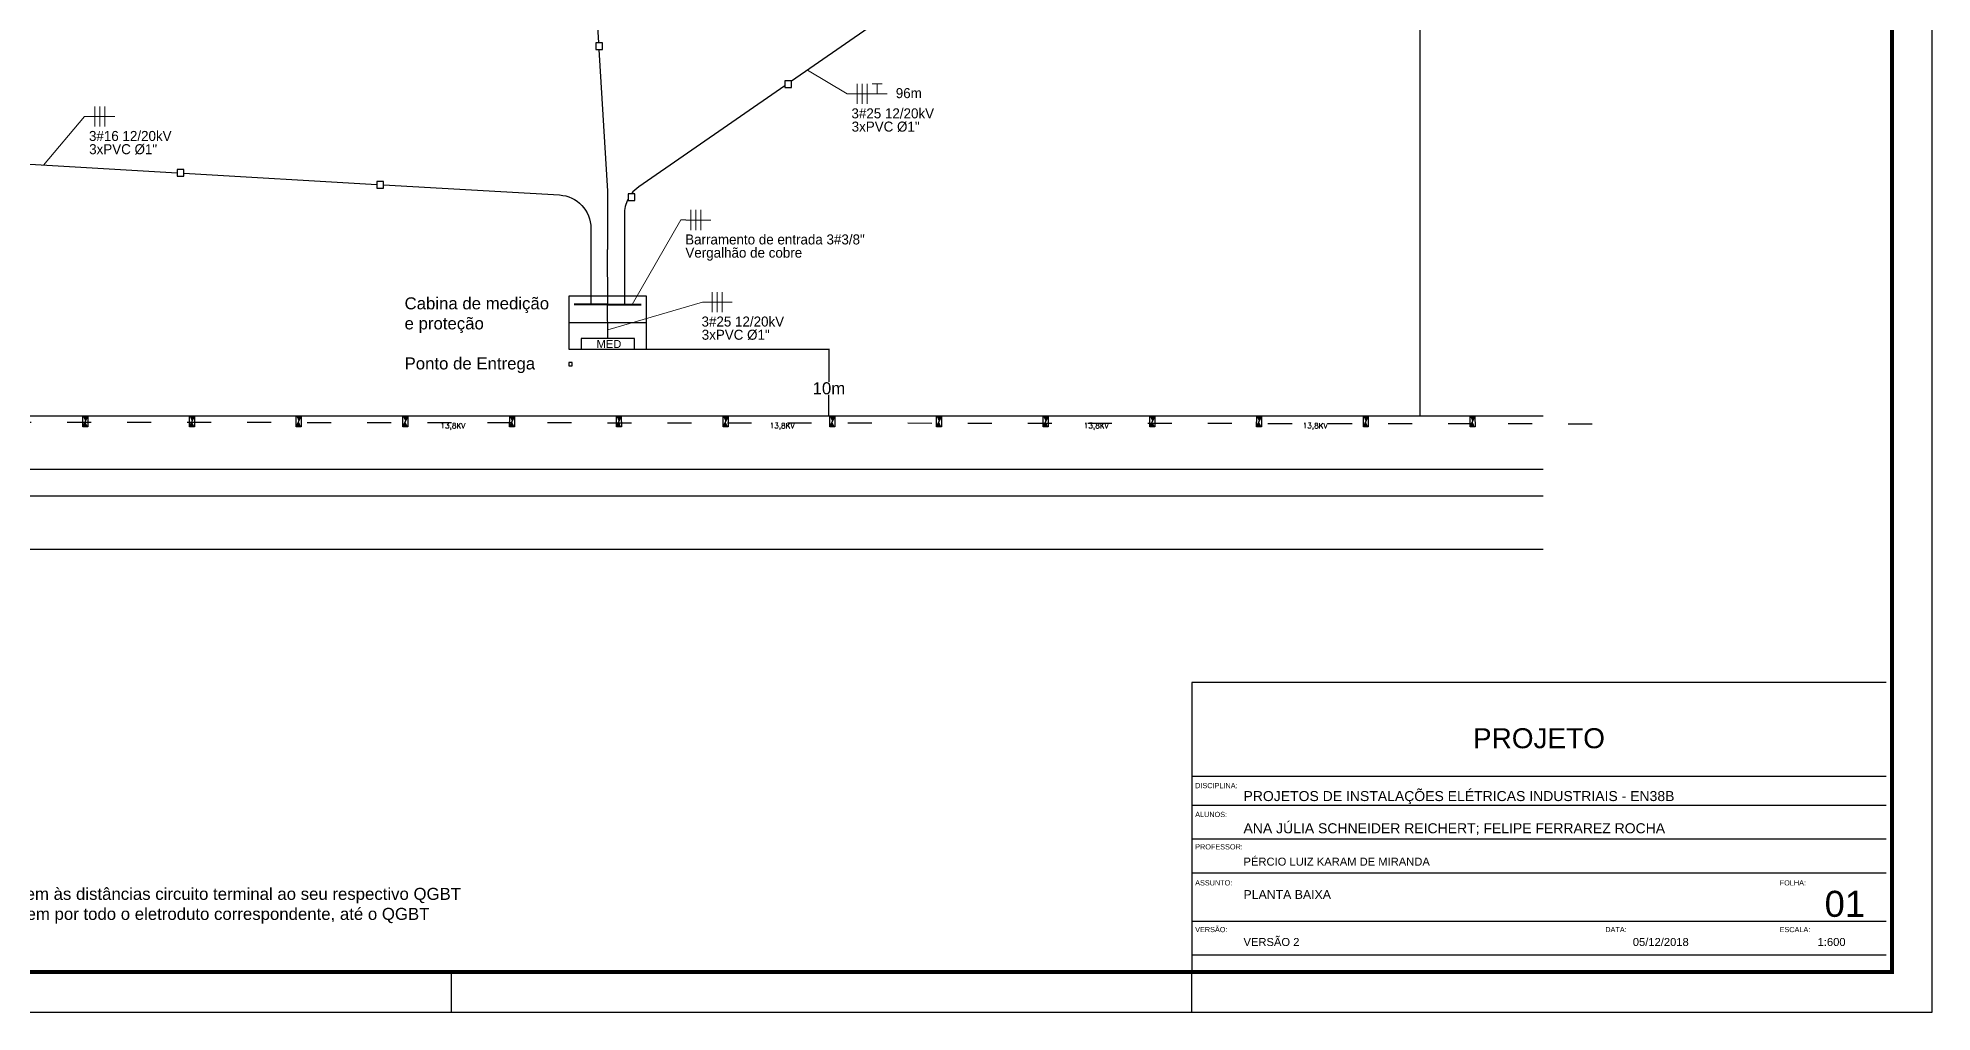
# Model space of a CAD drawing. Header units: millimetres. Extents: x 41808 to 42649, y -1673 to -1079.
# Drawn here: x 42175.4 to 42648.6, y -1673 to -1429.8 of the extents above; entities that cross this region are included whole.
import ezdxf
from ezdxf.enums import TextEntityAlignment as Align

# ---------------------------------------------------------------- set-up
doc = ezdxf.new("R2010")
doc.units = ezdxf.units.MM
doc.header["$LTSCALE"] = 0.5
doc.linetypes.add('ACAD_ISO03W100', pattern=[30, 12, -18])
doc.linetypes.add('CONTINU', pattern=[0])
doc.layers.add('Alimentadores', color=7, linetype='Continuous', lineweight=25)
doc.layers.add('FIAÇÃO T', color=18, linetype='CONTINU', lineweight=5)
for name, color, linetype in [('ARQ-FOLHA', 7, 'Continuous'), ('Caixas', 7, 'Continuous'), ('POSTE', 7, 'Continuous'), ('QDs e CCMs', 7, 'Continuous'), ('Subestações', 7, 'Continuous')]:
    doc.layers.add(name, color=color, linetype=linetype)
doc.styles.add('arial', font='arial.ttf')
doc.styles.add('cotas', font='GOTHIC.TTF')
doc.styles.get("Standard").update_dxf_attribs({"font": 'arial.ttf'})
doc.styles.add('VERT', font='romans.shx', dxfattribs={"height": 1.5})
doc.dimstyles.get("Standard").update_dxf_attribs({"dimtxt": 0.18, "dimasz": 0.18, "dimexe": 0.18, "dimexo": 0.0625, "dimgap": 0.09, "dimtad": 0, "dimtih": 1, "dimtoh": 1, "dimdec": 4, "dimzin": 0, "dimdsep": 46, "dimtxsty": 'Standard', "dimcen": 0.09, "dimadec": 0, "dimazin": 0, "dimtfac": 1, "dimtdec": 4, "dimtofl": 0, "dimtmove": 0, "dimatfit": 3, "dimfxl": 1, "dimtolj": 1, "dimtzin": 0, "dimarcsym": 0})

# ---------------------------------------------------------------- blocks, each defined once
blk = doc.blocks.new('POSTE PADRAO')
at = {"layer": 'POSTE'}
h = blk.add_hatch(color=256, dxfattribs=at)
h.paths.add_polyline_path([(46, 0), (0, -99), (93, -99)])
h.paths.add_polyline_path([(92, 99), (0, 99), (46, 0)])
at = {"layer": 'POSTE', "color": 0}
blk.add_lwpolyline([(0, -99), (0, 99), (92, 99), (93, -99)], close=True, dxfattribs=at)
at = {"layer": 'POSTE'}
blk.add_lwpolyline([(0, -99), (92, 99)], dxfattribs=at)
blk = doc.blocks.new('Medição')
at = {"layer": 'QDs e CCMs'}
blk.add_lwpolyline([(42155.17, -1338.78), (42163.17, -1338.78), (42163.17, -1337.18), (42155.17, -1337.18)], close=True, dxfattribs=at)
blk.add_text('MED', height=1.2, dxfattribs=at).set_placement((42157.49, -1338.62))
blk = doc.blocks.new('*D11')
at = {"color": 0, "lineweight": -2, "transparency": 16777216}
for p, q in [((42308.09, -1507.52), (42373.22, -1507.52)), ((42373.04, -1507.7), (42373.04, -1515.7)), ((42373.04, -1524), (42373.04, -1518.94)), ((42308.09, -1524.18), (42373.22, -1524.18))]:
    blk.add_line(p, q, dxfattribs=at)
at = {"color": 0, "transparency": 16777216}
for points in [[(42373.01, -1507.7), (42373.07, -1507.7), (42373.04, -1507.52)], [(42373.01, -1524), (42373.07, -1524), (42373.04, -1524.18)]]:
    blk.add_solid(points, dxfattribs=at)
at = {"color": 0, "transparency": 16777216, "insert": (42373.04, -1517.32), "char_height": 0.18, "attachment_point": 5}
blk.add_mtext('\\A1;{\\H16.66667x;10m}', dxfattribs=at)
blk = doc.blocks.new('FOLHA A1')
at = {"layer": 'ARQ-FOLHA'}
for p, q in [((841, -594), (841, 0)), ((471, -594), (471, -584)), ((656, -594), (656, -584)), ((0, -594), (841, -594))]:
    blk.add_line(p, q, dxfattribs=at)
at = {"layer": 'ARQ-FOLHA', "const_width": 1}
blk.add_lwpolyline([(25, -10), (25, -584), (831, -584), (831, -10), (25, -10)], dxfattribs=at)
blk = doc.blocks.new('*U25')
at = {"layer": 'FIAÇÃO T'}
for p, q in [((0, 0), (2.5, 0)), ((0.5, -1), (0.5, 1)), ((1, -1), (1, 1)), ((1.5, -1), (1.5, 1))]:
    blk.add_line(p, q, dxfattribs=at)
at = {"layer": 'FIAÇÃO T', "linetype": 'Continuous', "ltscale": 0.5, "style": 'cotas'}
for tag, p in [('B', (-0.57, -2.44)), ('C', (-0.55, -3.76))]:
    blk.add_attdef(tag, p, '', height=1, dxfattribs=at)
blk = doc.blocks.new('*U22')
at = {"layer": 'FIAÇÃO T', "linetype": 'Continuous', "ltscale": 0.5}
for p, q in [((0, 0), (9.46, -2.77)), ((9.46, -2.77), (9.96, -2.77))]:
    blk.add_line(p, q, dxfattribs=at)
blk = doc.blocks.new('*U27')
at = {"layer": 'FIAÇÃO T'}
for p, q in [((0, 0), (2.5, 0)), ((0.5, -1), (0.5, 1)), ((1, -1), (1, 1)), ((1.5, -1), (1.5, 1))]:
    blk.add_line(p, q, dxfattribs=at)
at = {"layer": 'FIAÇÃO T', "linetype": 'Continuous', "ltscale": 0.5, "style": 'cotas'}
for tag, p in [('B', (-0.07, -2.44)), ('C', (-0.05, -3.76))]:
    blk.add_attdef(tag, p, '', height=1, dxfattribs=at)
blk = doc.blocks.new('*U26')
at = {"layer": 'FIAÇÃO T', "linetype": 'Continuous', "ltscale": 0.5}
for p, q in [((0, 0), (3.98, 2.37)), ((3.98, 2.37), (4.48, 2.37))]:
    blk.add_line(p, q, dxfattribs=at)
blk = doc.blocks.new('*U28')
at = {"layer": 'FIAÇÃO T', "linetype": 'Continuous', "ltscale": 0.5}
for p, q in [((0, 0), (4.12, 4.84)), ((4.12, 4.84), (4.62, 4.84))]:
    blk.add_line(p, q, dxfattribs=at)
blk = doc.blocks.new('*U30')
at = {"layer": 'FIAÇÃO T', "linetype": 'Continuous', "ltscale": 0.5}
for p, q in [((0, 0), (4.85, 8.44)), ((4.85, 8.44), (5.35, 8.44))]:
    blk.add_line(p, q, dxfattribs=at)
blk = doc.blocks.new('*U57')
at = {"layer": 'FIAÇÃO T'}
for p, q in [((12.05, 1), (13.05, 1)), ((12.55, 0), (12.55, 1)), ((12.55, 0), (13.55, 0))]:
    blk.add_line(p, q, dxfattribs=at)
at = {"layer": 'FIAÇÃO T', "linetype": 'Continuous', "ltscale": 0.5, "style": 'cotas'}
for tag, p in [('B', (14.41, -0.42)), ('C', (12.01, -3.76))]:
    blk.add_attdef(tag, p, '', height=1, dxfattribs=at)

msp = doc.modelspace()

# ---------------------------------------------------------------- linework, layer by layer
at = {"linetype": 'Continuous'}
for p, q in [((42520.68842, -1124.33038), (42520.68842, -1524.17837)), ((41885.39493, -1524.17837), (42551.47737, -1524.17837)), ((41885.39493, -1537.50664), (42551.47737, -1537.50664)), ((41885.39493, -1544.17077), (42551.47737, -1544.17077)), ((41885.39493, -1557.49904), (42551.47737, -1557.49904))]:
    msp.add_line(p, q, dxfattribs=at)
at = {"linetype": 'ACAD_ISO03W100'}
msp.add_line((41882.72232, -1525.44072), (42568.01535, -1526.14672), dxfattribs=at)
for p, q in [((42187.27826, -1525.57882), (42187.30506, -1525.57889)), ((42213.93479, -1525.57882), (42213.96159, -1525.57889)), ((42240.59133, -1525.57882), (42240.61812, -1525.57889)), ((42267.24786, -1525.64263), (42267.27466, -1525.64271)), ((42293.90439, -1525.64263), (42293.93119, -1525.64271)), ((42320.56093, -1525.64263), (42320.58772, -1525.64271)), ((42347.21746, -1525.64263), (42347.24426, -1525.64271)), ((42373.8803, -1525.64265), (42373.9071, -1525.64272)), ((42400.53683, -1525.64265), (42400.56363, -1525.64272)), ((42427.19337, -1525.64265), (42427.22016, -1525.64272)), ((42453.8499, -1525.64265), (42453.8767, -1525.64272)), ((42480.50643, -1525.64265), (42480.53323, -1525.64272)), ((42507.16297, -1525.64265), (42507.18976, -1525.64272)), ((42533.8195, -1525.64265), (42533.84629, -1525.64272))]:
    msp.add_line(p, q)
msp.add_lwpolyline([(42308.86476, -1510.85011), (42308.03175, -1510.85011), (42308.03175, -1511.68312), (42308.86476, -1511.68312)], close=True)
at = {"layer": 'Alimentadores', "color": 244, "true_color": 0x991b1e}
for p, q in [((42317.78037, -1496.38716), (42317.73502, -1482.65784)), ((42317.77969, -1504.85239), (42317.73502, -1496.38716))]:
    msp.add_line(p, q, dxfattribs=at)
at = {"layer": 'Alimentadores', "color": 244, "lineweight": 40, "true_color": 0x991b1e}
for p, q in [((42317.73502, -1496.38716), (42309.40486, -1496.38716)), ((42317.78037, -1496.38716), (42326.11054, -1496.38716))]:
    msp.add_line(p, q, dxfattribs=at)
at = {"layer": 'Alimentadores', "color": 244, "true_color": 0x991b1e}
for points in [[(42312.53173, -1383.39856), (42315.45245, -1431.09265)], [(42161.9701, -1460.70923), (42210.21993, -1463.50924)], [(42211.88596, -1463.60592), (42260.13024, -1466.40561)]]:
    msp.add_lwpolyline(points, dxfattribs=at)
for points in [[(42403.11285, -1413.3525, -0.001041645), (42403.08435, -1413.37231), (42363.66013, -1440.64725)], [(42315.55447, -1432.75868), (42317.71945, -1468.11183, -0.015291725), (42317.73502, -1468.621), (42317.73502, -1482.65784)], [(42361.99409, -1441.79987), (42325.53621, -1467.0226, 0.077197542), (42323.68157, -1468.78293)], [(42261.79627, -1466.5023), (42305.72237, -1469.0514, -0.397335685), (42313.56994, -1477.36757), (42313.56994, -1496.38716)], [(42322.84855, -1470.10082, 0.118033184), (42321.94545, -1473.87313), (42321.94545, -1496.38716)]]:
    msp.add_lwpolyline(points, format="xyb", dxfattribs=at)
at = {"layer": 'ARQ-FOLHA'}
for p, q in [((42637.12982, -1590.72976), (42463.69922, -1590.72976)), ((42463.69922, -1590.72976), (42463.69922, -1663.03176)), ((42637.12982, -1614.23757), (42463.69922, -1614.23757)), ((42637.12982, -1621.43469), (42463.69922, -1621.43469)), ((42637.12982, -1629.88131), (42463.69922, -1629.88131)), ((42463.69922, -1629.88131), (42463.69922, -1629.88131)), ((42637.12982, -1638.32793), (42463.69922, -1638.32793)), ((42463.69922, -1639.32753), (42463.69922, -1639.32753)), ((42637.12982, -1650.44532), (42463.69922, -1650.44532)), ((42637.12982, -1658.84446), (42463.69922, -1658.84446))]:
    msp.add_line(p, q, dxfattribs=at)
at = {"layer": 'Caixas'}
for points in [[(42314.84417, -1432.75868), (42316.5102, -1432.75868), (42316.5102, -1431.09265), (42314.84417, -1431.09265)], [(42361.99409, -1442.19064), (42363.66013, -1442.19064), (42363.66013, -1440.5246), (42361.99409, -1440.5246)], [(42210.21993, -1464.34186), (42211.88596, -1464.34186), (42211.88596, -1462.67583), (42210.21993, -1462.67583)], [(42260.13024, -1467.33531), (42261.79627, -1467.33531), (42261.79627, -1465.66928), (42260.13024, -1465.66928)], [(42322.84855, -1470.44896), (42324.51458, -1470.44896), (42324.51458, -1468.78293), (42322.84855, -1468.78293)]]:
    msp.add_lwpolyline(points, close=True, dxfattribs=at)
at = {"layer": 'Subestações'}
msp.add_line((42308.03175, -1500.91906), (42327.4383, -1500.91906), dxfattribs=at)
msp.add_lwpolyline([(42308.03175, -1507.51804), (42327.4383, -1507.51804), (42327.4383, -1494.32008), (42308.03175, -1494.32008)], close=True, dxfattribs=at)

# ---------------------------------------------------------------- block references
at = {"xscale": 0.01332826652667934, "yscale": 0.01332826652667934, "zscale": 0.01332826652667934, "rotation": 359.8567546559425}
for p in [(42186.66197, -1525.57705), (42213.3185, -1525.57705), (42239.97504, -1525.57705), (42266.63157, -1525.64086), (42293.2881, -1525.64086), (42319.94464, -1525.64086), (42346.60117, -1525.64086), (42373.26401, -1525.64088), (42399.92054, -1525.64088), (42426.57708, -1525.64088), (42453.23361, -1525.64088), (42479.89014, -1525.64088), (42506.54668, -1525.64088), (42533.20321, -1525.64088)]:
    msp.add_blockref('POSTE PADRAO', p, dxfattribs=at)
at = {"layer": 'Alimentadores', "xscale": 1.66603332, "yscale": 1.66603332, "zscale": 1.66603332}
msp.add_blockref('Medição', (-27920.80227, 722.93313), dxfattribs=at)
at = {"layer": 'ARQ-FOLHA', "xscale": 0.9995999999999999, "yscale": 0.9995999999999999, "zscale": 0.9995999999999999}
msp.add_blockref('FOLHA A1', (41807.96162, -1079.26536), dxfattribs=at)
at = {"layer": 'FIAÇÃO T', "linetype": 'Continuous', "ltscale": 0.5, "xscale": -2.50005, "yscale": 2.50005, "zscale": 2.50005, "rotation": 180}
for name, p in [('*U26', (42367.65011, -1437.88686)), ('*U22', (42317.76839, -1502.70973))]:
    msp.add_blockref(name, p, dxfattribs=at)
at = {"layer": 'FIAÇÃO T', "linetype": 'Continuous', "ltscale": 0.5, "xscale": 2.50005, "yscale": 2.50005, "zscale": 2.50005}
for name, p, values in [('*U27', (42378.84466, -1443.82418), {'B': '3#25 12/20kV', 'C': '3xPVC Ø1"'}), ('*U57', (42353.71355, -1443.82418), {'B': '96m'}), ('*U27', (42337.30509, -1475.29424), {'B': 'Barramento de entrada 3#3/8"', 'C': 'Vergalhão de cobre'}), ('*U25', (42342.63826, -1495.78844), {'B': '3#25 12/20kV', 'C': '3xPVC Ø1"'})]:
    msp.add_blockref(name, p, dxfattribs=at).add_auto_attribs(values)
at = {"layer": 'FIAÇÃO T', "color": 18, "linetype": 'Continuous', "ltscale": 0.5, "true_color": 0x000000, "xscale": 2.50005, "yscale": 2.50005, "zscale": 2.50005}
msp.add_blockref('*U27', (42188.36661, -1449.46416), dxfattribs=at).add_auto_attribs({'B': '3#16 12/20kV', 'C': '3xPVC Ø1"'})
msp.add_blockref('*U28', (42176.81405, -1461.57065), dxfattribs=at)
at = {"layer": 'FIAÇÃO T', "linetype": 'Continuous', "ltscale": 0.5, "xscale": 2.50005, "yscale": 2.50005, "zscale": 2.50005}
msp.add_blockref('*U30', (42323.9215, -1496.38716), dxfattribs=at)

# ---------------------------------------------------------------- texts
at = {"linetype": 'Continuous', "lineweight": -3, "style": 'VERT'}
for p in [(42275.98987, -1527.29034, 1172.88745), (42358.22697, -1527.29034, 1172.88745), (42436.70706, -1527.29034, 1172.88745), (42491.39264, -1527.29034, 1172.88745)]:
    msp.add_text('13,8KV', height=1.332827, rotation=359.7733151, dxfattribs=at).set_placement(p)
at = {"insert": (42267.03175, -1504.05225), "char_height": 3, "attachment_point": 4}
msp.add_mtext_dynamic_manual_height_columns('Cabina de medição e proteção\\P\\PPonto de Entrega', width=38.0747696, gutter_width=15, heights=[0], dxfattribs=at)
at = {"layer": 'Alimentadores', "insert": (42065.22585, -1632.0115), "char_height": 3, "attachment_point": 1}
msp.add_mtext_dynamic_manual_height_columns('OBSERVAÇÕES:\\P\\P1 - As distâncias indicadas nos alimentadores correspondem às distâncias circuito terminal ao seu respectivo QGBT\\P2 - As especificações associadas aos alimentadores seguem por todo o eletroduto correspondente, até o QGBT', width=220.9877147, gutter_width=15, heights=[0], dxfattribs=at)
at = {"layer": 'ARQ-FOLHA', "style": 'arial'}
msp.add_text('PROJETO', height=4.998, dxfattribs=at).set_placement((42550.41452, -1604.65914), align=Align.MIDDLE_CENTER)
for s, height, p in [('DISCIPLINA:', 1.29948, (42464.53175, -1617.13639)), ('PROJETOS DE INSTALAÇÕES ELÉTRICAS INDUSTRIAIS - EN38B', 2.499, (42476.6042, -1620.34999)), ('ALUNOS:', 1.29948, (42464.53175, -1624.33351)), ('ANA JÚLIA SCHNEIDER REICHERT; FELIPE FERRAREZ ROCHA', 2.499, (42476.6042, -1628.38695)), ('PROFESSOR:', 1.29948, (42464.53175, -1632.41778)), ('PÉRCIO LUIZ KARAM DE MIRANDA', 1.9992, (42476.6042, -1636.47122)), ('ASSUNTO:', 1.29948, (42464.53175, -1641.40902)), ('FOLHA:', 1.29948, (42610.56198, -1641.40902)), ('PLANTA BAIXA', 2.19912, (42476.6042, -1644.77111)), ('VERSÃO:', 1.29948, (42464.53175, -1653.07326)), ('VERSÃO 2', 1.9992, (42476.6042, -1656.5253)), ('DATA:', 1.29948, (42566.98657, -1653.07326)), ('05/12/2018', 1.9992, (42573.85112, -1656.5253)), ('ESCALA:', 1.29948, (42610.52776, -1653.07326)), ('1:600', 1.9992, (42620.01467, -1656.5253))]:
    msp.add_text(s, height=height, dxfattribs=at).set_placement(p)
msp.add_attdef('01', (42621.77365, -1649.24977), '01', height=6.4974, dxfattribs=at)

# ---------------------------------------------------------------- dimensions: what is measured, and where the dimension line sits
dim = msp.add_linear_dim(base=(42373.04161, -1524.17837), p1=(42308.03175, -1507.51804), p2=(42308.03175, -1524.17837), angle=90, text='{\\H16.66667x;10m}', dimstyle='Standard')
dim.commit()
dim.dimension.update_dxf_attribs({"geometry": '*D11', "text_midpoint": (42373.04161, -1517.31913), "dimtype": 160})

doc.saveas('drawing.dxf')
